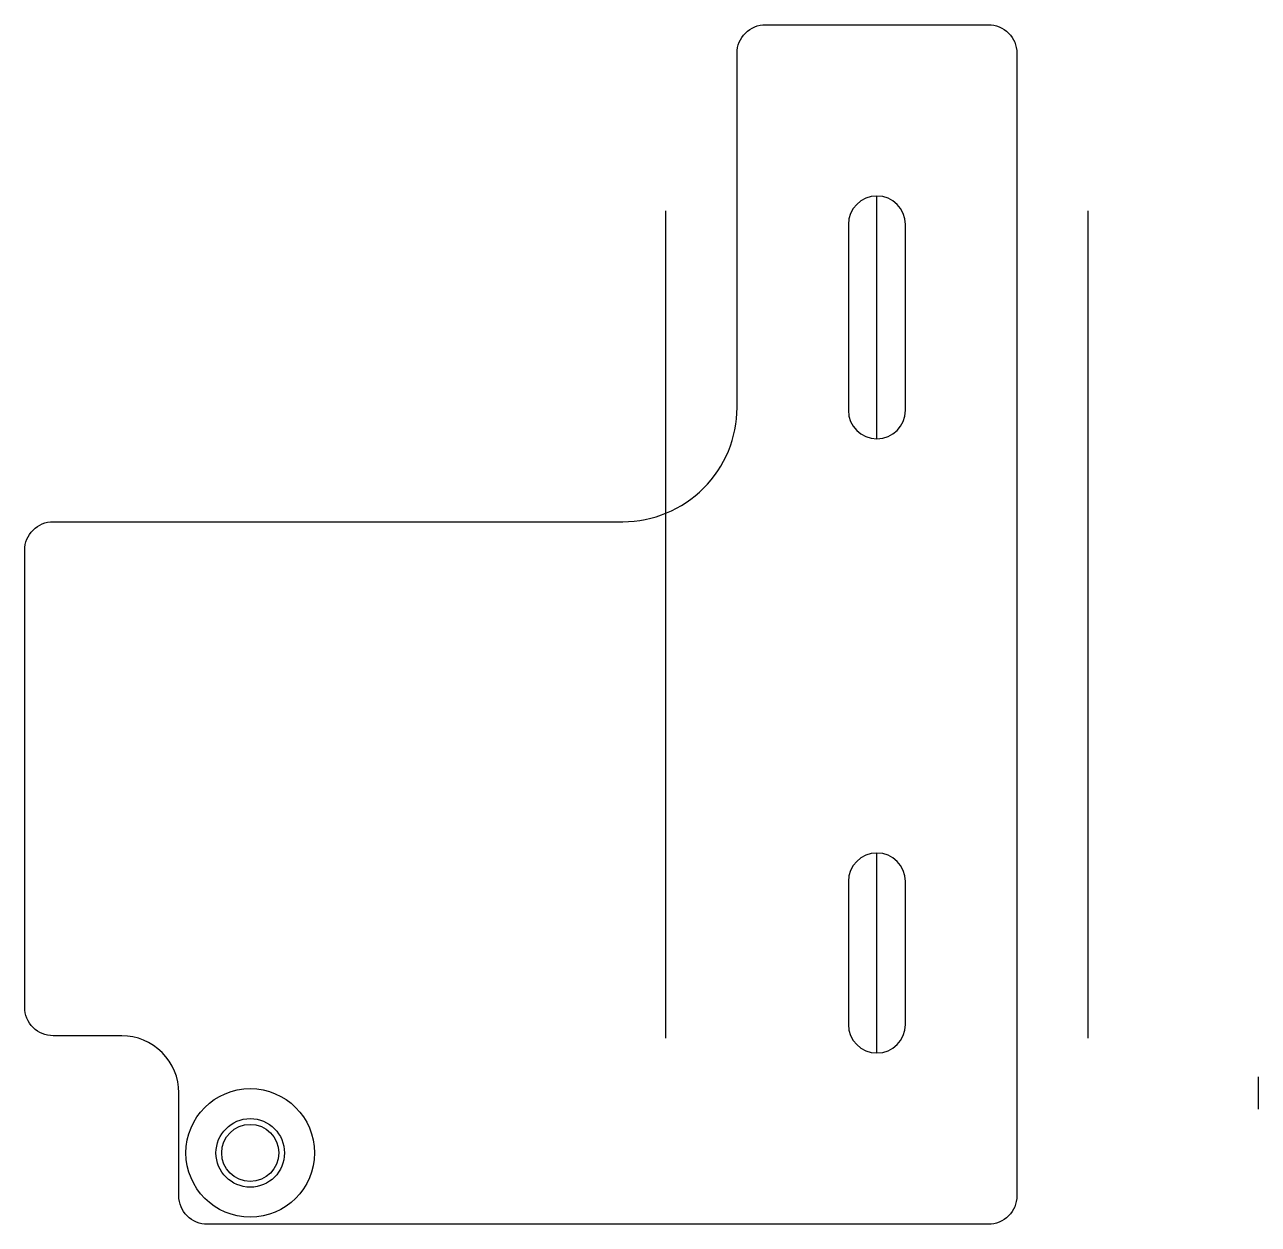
# Model space of a CAD drawing. Header units: millimetres. Extents: x -29.9 to 13.4, y -21 to 21.
import ezdxf

# ---------------------------------------------------------------- set-up
doc = ezdxf.new("R2010")
doc.units = ezdxf.units.MM
doc.layers.get('0').update_dxf_attribs({"linetype": 'CONTINUOUS'})

msp = doc.modelspace()

# ---------------------------------------------------------------- linework, layer by layer
for p, q in [((0, 6.5), (0, 15)), ((-7.4, -14.482), (-7.4, 14.482)), ((7.4, -14.482), (7.4, 14.482)), ((0, -15), (0, -8)), ((13.357, -15.838), (13.357, -16.965))]:
    msp.add_line(p, q)
for points in [[(4.9, 20), (4.9, -20, -0.414214), (3.9, -21), (-23.45, -21, -0.414214), (-24.45, -20), (-24.45, -16.4, 0.414214), (-26.45, -14.4), (-28.85, -14.4, -0.414214), (-29.85, -13.4), (-29.85, 2.6, -0.414214), (-28.85, 3.6), (-8.9, 3.6, 0.414214), (-4.9, 7.6), (-4.9, 20, -0.414214), (-3.9, 21), (3.9, 21, -0.414214)], [(1, 7.5), (1, 14, 1), (-1, 14), (-1, 7.5, 1)], [(1, -14), (1, -9, 1), (-1, -9), (-1, -14, 1)]]:
    msp.add_lwpolyline(points, format="xyb", close=True)
for radius in [2.25, 1.2, 1]:
    msp.add_circle((-21.95, -18.5), radius)

doc.saveas('drawing.dxf')
